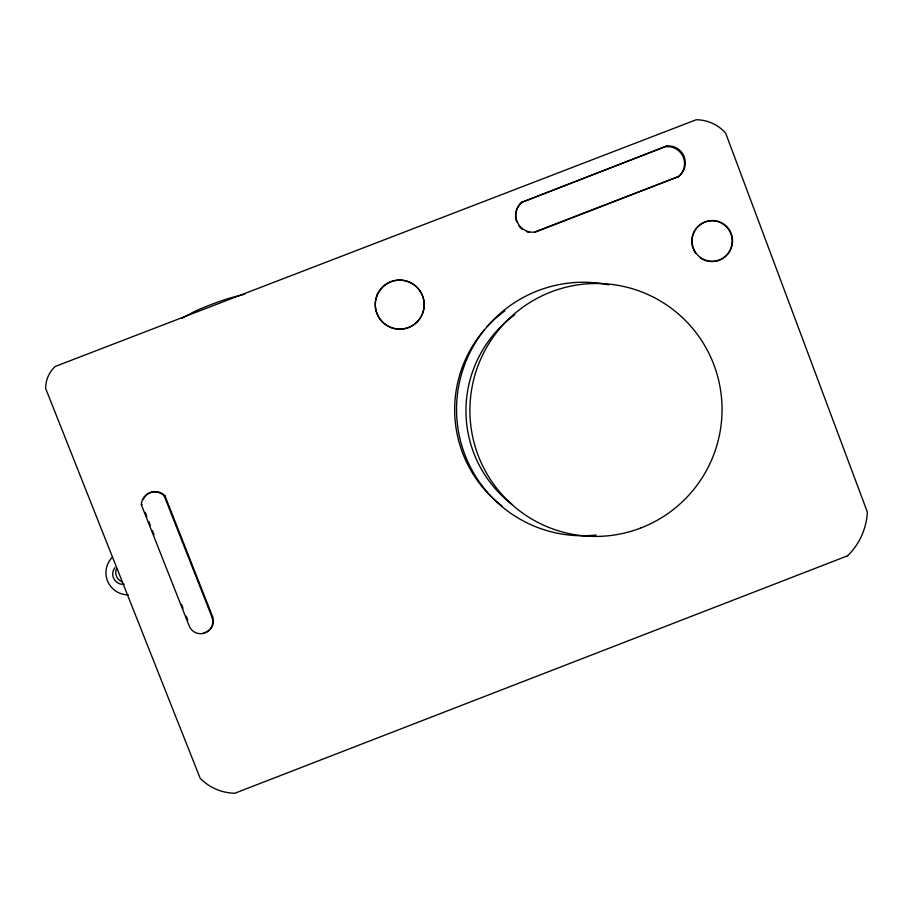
<?xml version="1.0" encoding="UTF-8"?>
<svg xmlns="http://www.w3.org/2000/svg" width="913" height="913" viewBox="0 0 913 913"><rect width="100%" height="100%" fill="white"/><g stroke="black" fill="none" stroke-linecap="round" stroke-linejoin="round"><path stroke-width="1.37" d="M516.655 221.813A17.027 16.902 87.4 0 1 522.213 202.161L666.947 145.966A17.027 16.856 -84.8 0 1 678.462 176.597L535.155 232.176M666.947 145.966L522.213 202.161M164.922 495.713L164.237 495.942A13.33 13.239 22.3 0 0 141.344 504.775L189.219 625.987A12.246 12.154 9.5 0 0 205.083 632.903A12.246 12.154 9.5 0 0 212.021 617.177L212.569 616.606L164.922 495.713A13.296 13.193 22.3 0 0 143.215 499.502M181.949 318.34L193.111 312.189A38.882 4.588 -20.4 0 1 229.791 298.072L244.855 294.123M678.462 176.597L534.185 232.164A17.073 16.959 87.4 0 1 522.544 201.556M141.344 504.775L142.097 504.524M164.237 495.942L212.021 617.177M145.213 512.41L146.776 516.347M148.853 521.608L150.405 525.546M152.482 530.795L154.035 534.744M181.539 604.372L183.091 608.32M186.206 616.195L187.758 620.144M501.933 505.928A121.828 121.303 -66.2 0 1 484.404 329.741M487.177 326.626A121.828 121.303 -66.2 0 1 504.832 310.911M596.063 535.018A126.839 126.279 -66 0 1 456.694 403.055A126.839 126.279 -66 0 1 608.617 284.822M511.953 504.318A118.382 117.857 -65.7 0 1 514.727 314.768M212.569 616.606A12.211 12.12 9.6 0 1 203.61 632.88M128.322 594.865A22.209 22.015 17 0 1 112.288 557.329M124.236 584.297A10.363 10.271 17.1 0 1 114.958 567.635M121.886 581.775A10.26 10.169 17.1 0 1 116.567 568.365M693.07 248.439A20.394 20.2 -77.8 0 1 709.515 220.923A20.394 20.2 -77.8 0 1 732.043 243.463A20.394 20.2 -77.8 0 1 704.882 260.262M703.672 259.76A20.394 20.2 -77.8 0 1 700.225 257.786M695.569 253.118A20.394 20.2 -77.8 0 1 693.583 249.671M529.026 232.393A17.027 16.902 87.4 0 1 526.698 231.731M522.453 229.448A17.027 16.902 87.4 0 1 519.006 226.047M666.216 146.719A16.982 16.811 -84.8 0 1 677.697 177.27M847.606 555.8L234.846 793.237A49.336 48.846 0 0 1 200.164 778.253L45.65 388.424A30.003 29.718 33.3 0 1 55.237 366.455L696.174 119.763A40.115 39.681 -83.4 0 1 725.652 133.127L867.35 512.033A65.2 64.515 -55.3 0 1 847.595 555.8M640.492 528.113A126.565 125.96 -65.4 0 0 675.848 311.824A126.565 125.96 -65.4 0 0 471.565 389.931A126.565 125.96 -65.4 0 0 640.492 528.113M377.354 294.591A24.537 24.446 69.3 0 0 402.348 328.965A24.537 24.446 69.3 0 0 419.478 290.14A24.537 24.446 69.3 0 0 377.354 294.591M724.112 257.477A20.417 20.223 -77.8 0 0 720.642 222.316A20.417 20.223 -77.8 0 0 692.18 243.052A20.417 20.223 -77.8 0 0 724.112 257.477M377.389 294.728A24.514 24.423 69.3 0 0 402.348 329.057A24.514 24.423 69.3 0 0 419.466 290.288A24.514 24.423 69.3 0 0 377.389 294.728"/></g></svg>
